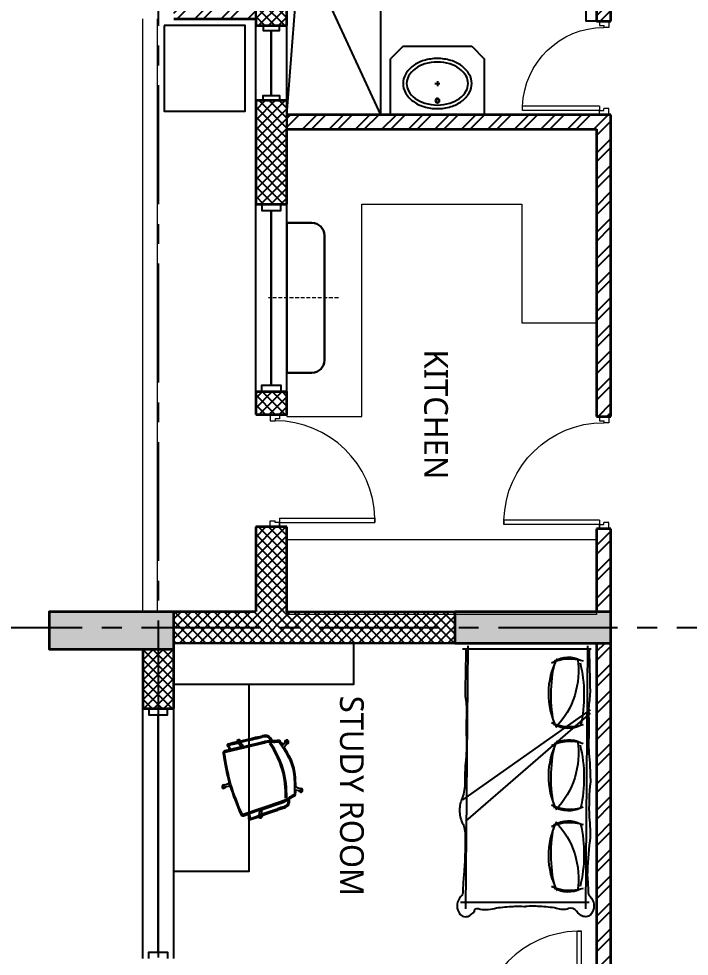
# Model space of a CAD drawing. Header units: millimetres. Extents: x -2409243 to -2334937, y -643723 to -441957.
# Drawn here: x -2360437 to -2355068, y -533815 to -526307 of the extents above; entities that cross this region are included whole.
import ezdxf

# ---------------------------------------------------------------- set-up
doc = ezdxf.new("R2010")
doc.units = ezdxf.units.MM
doc.header["$MEASUREMENT"] = 0
doc.linetypes.add('CENTER2', pattern=[28.575, 19.05, -3.175, 3.175, -3.175])
doc.linetypes.add('DASHED2', pattern=[0.375, 0.25, -0.125])
for name, color, linetype in [('A-Anno-Dims', 7, 'Continuous'), ('A-Anno-Grid Lines', 154, 'Continuous'), ('A-Sanitory', 181, 'Continuous'), ('A-Wall Patt', 8, 'Continuous'), ('A-Window', 4, 'Continuous'), ('S-Conc Patt', 9, 'Continuous'), ('TAGS', 7, 'Continuous')]:
    doc.layers.add(name, color=color, linetype=linetype)
for name, color, linetype, lineweight in [('A-Detail Lines', 8, 'Continuous', 25), ('A-Door', 4, 'Continuous', 9), ('A-Wall Ele', 3, 'Continuous', 20), ('A-Wall Sec', 1, 'Continuous', 30), ('HVAC Units', 60, 'Continuous', 30), ('I-Slabs', 245, 'Continuous', 9), ('S-Concrete', 40, 'Continuous', 30)]:
    doc.layers.add(name, color=color, linetype=linetype, lineweight=lineweight)
doc.layers.add('I-Furniture', color=7, linetype='Continuous', lineweight=25, true_color=0xd17000)
doc.layers.get('A-Anno-Dims').off()
doc.styles.get("Standard").update_dxf_attribs({"font": 'trebuc.ttf'})
pattern_1 = [(225, (-1525842.595, -758873.084), (39.7747564, -39.7747564), []), (315, (-1525842.595, -758873.084), (39.7747564, 39.7747564), [])]
pattern_2 = [(45, (-2483823.14, -549080.13), (-106.06602, 106.06602), []), (45, (-2483752.43, -549080.13), (-106.06602, 106.06602), [])]

# ---------------------------------------------------------------- blocks, each defined once
blk = doc.blocks.new('Cols Residences')
at = {"layer": 'S-Conc Patt'}
for points in [[(-271.6, -4479.3), (28.4, -4479.7), (28.4, -3479.7), (-271.6, -3479.3)], [(-221.6, -7979.3), (28.4, -7979.3), (28.4, -6729.3), (-221.6, -6729.3)]]:
    blk.add_hatch(color=256, dxfattribs=at).paths.add_polyline_path(points)
at = {"layer": 'S-Concrete', "lineweight": 35}
for points in [[(-271.6, -4479.3), (28.4, -4479.3), (28.4, -3479.7), (-271.6, -3479.3)], [(-221.6, -7979.3), (28.4, -7979.3), (28.4, -6729.3), (-221.6, -6729.3)]]:
    blk.add_lwpolyline(points, close=True, dxfattribs=at)
blk = doc.blocks.new('Grid Residences')
at = {"layer": 'A-Anno-Grid Lines', "linetype": 'CENTER2', "ltscale": 50}
for p, q in [((-96.6, 2923), (-96.6, -27704.4)), ((12818.2, -4354.3), (-37818, -4354.3))]:
    blk.add_line(p, q, dxfattribs=at)
blk = doc.blocks.new('ABL_Door_S - 750 x 2100-5-3 Second Floor Lvl')
at = {"layer": 'A-Door', "color": 5, "lineweight": 18}
for p, q in [((-375, 37.5), (-325, 37.5)), ((-375, -37.5), (-375, 37.5)), ((-325, 37.5), (-325, -2.5)), ((325, 37.5), (325, -2.5)), ((375, 37.5), (325, 37.5)), ((375, -37.5), (375, 37.5)), ((-375, -37.5), (-340, -37.5)), ((-340, -2.5), (-325, -2.5)), ((-340, -37.5), (-340, -2.5)), ((-340, -37.5), (-340, -652.3)), ((-305, -37.5), (-340, -37.5)), ((-305, -37.5), (-305, -652.3)), ((340, -2.5), (325, -2.5)), ((340, -37.5), (340, -2.5)), ((375, -37.5), (340, -37.5))]:
    blk.add_line(p, q, dxfattribs=at)
blk.add_lwpolyline([(-340, -652.3), (-305, -652.3)], dxfattribs=at)
at = {"layer": 'A-Door', "lineweight": 18}
blk.add_arc((-325, -2.5), 650, 271.76323, 0, dxfattribs=at)
blk = doc.blocks.new('ABL_Door_S - 900 x 2100-6-3 Second Floor Lvl')
at = {"layer": 'A-Door', "color": 5, "lineweight": 18}
for p, q in [((-450, 37.5), (-400, 37.5)), ((-450, -37.5), (-450, 37.5)), ((-400, 37.5), (-400, -2.5)), ((400, 37.5), (400, -2.5)), ((450, 37.5), (400, 37.5)), ((450, -37.5), (450, 37.5)), ((-450, -37.5), (-415, -37.5)), ((-380, -37.5), (-450, -37.5)), ((-415, -2.5), (-400, -2.5)), ((-415, -37.5), (-415, -2.5)), ((-415, -37.5), (-415, -802.4)), ((-380, -37.5), (-380, -802.4)), ((415, -2.5), (400, -2.5)), ((415, -37.5), (415, -2.5)), ((450, -37.5), (415, -37.5))]:
    blk.add_line(p, q, dxfattribs=at)
blk.add_lwpolyline([(-380, -802.4), (-415, -802.4)], dxfattribs=at)
at = {"layer": 'A-Door', "lineweight": 18}
blk.add_arc((-400, -2.5), 800, 271.43254, 0, dxfattribs=at)
at = {"layer": 'A-Door', "color": 5, "lineweight": 18}
blk.add_arc((-400, -2.5), 800, 268.92564, 271.07436, dxfattribs=at)
blk = doc.blocks.new('Win 2000 @ 300W')
at = {"layer": 'A-Window', "color": 2, "lineweight": 30}
blk.add_line((1950, -125), (50, -125), dxfattribs=at)
at = {"layer": 'A-Window'}
for points in [[(2000, 0), (0, 0)], [(0, -50), (50, -50), (50, -200), (0, -200)], [(2000, -50), (1950, -50), (1950, -200), (2000, -200)], [(2000, -250), (0, -250)]]:
    blk.add_lwpolyline(points, dxfattribs=at)
blk = doc.blocks.new('Kitchen Win 1500')
at = {"layer": 'A-Window', "color": 2, "lineweight": 30}
blk.add_line((-37322.5, -4779.3), (-38722.5, -4779.3), dxfattribs=at)
at = {"layer": 'A-Window'}
for points in [[(-37272.5, -4654.3), (-38772.5, -4654.3)], [(-38772.5, -4704.3), (-38722.5, -4704.3), (-38722.5, -4854.3), (-38772.5, -4854.3)], [(-37272.5, -4704.3), (-37322.5, -4704.3), (-37322.5, -4854.3), (-37272.5, -4854.3)], [(-37272.5, -4904.3), (-38772.5, -4904.3)]]:
    blk.add_lwpolyline(points, dxfattribs=at)
blk = doc.blocks.new('tOI WIN 230 WALL')
at = {"layer": 'A-Window', "color": 2, "lineweight": 30}
blk.add_line((-34120, -7402.2), (-34640, -7402.2), dxfattribs=at)
at = {"layer": 'A-Window'}
for points in [[(-34080, -7277.2), (-34680, -7277.2)], [(-34680, -7337.2), (-34640, -7337.2), (-34640, -7467.2), (-34680, -7467.2)], [(-34080, -7337.2), (-34120, -7337.2), (-34120, -7467.2), (-34080, -7467.2)], [(-34080, -7527.2), (-34680, -7527.2)]]:
    blk.add_lwpolyline(points, dxfattribs=at)
blk = doc.blocks.new('Normal Kitcehn Internal Arrangemnt')
at = {"layer": 'I-Slabs'}
for points in [[(-31665, -7557.2), (-31665, -8157.2), (-33365, -8157.2), (-33365, -9437.2), (-32415, -9437.2), (-32415, -10037.2), (-33965, -10037.2), (-33965, -7557.2), (-31665, -7557.2)], [(-30680, -7557.2), (-30680, -10037.2), (-30080, -10037.2), (-30080, -7557.2), (-30680, -7557.2)]]:
    blk.add_lwpolyline(points, dxfattribs=at)
blk = doc.blocks.new('Sink TOILET')
for points in [[(1123785.7, -93318, -0.12976), (1123805.1, -93244.7, -0.106426), (1123866.3, -93176, -0.084431), (1123952.1, -93133.3, -0.073534), (1124060.8, -93117.2, -0.073534), (1124169.5, -93133.3, -0.084431), (1124255.3, -93176, -0.106426), (1124316.5, -93244.7, -0.12976), (1124335.8, -93318, -0.12976), (1124316.5, -93391.3, -0.106426), (1124255.3, -93460, -0.084431), (1124169.5, -93502.7, -0.073534), (1124060.8, -93518.8, -0.073534), (1123952.1, -93502.7, -0.084431), (1123866.3, -93460, -0.106426), (1123805.1, -93391.3, -0.12976)], [(1123814.7, -93318, -0.12976), (1123830.3, -93259, -0.106426), (1123883.4, -93199.4, -0.084431), (1123960.5, -93161, -0.073534), (1124060.8, -93146.2, -0.073534), (1124161.1, -93161, -0.084431), (1124238.2, -93199.4, -0.106426), (1124291.3, -93259, -0.12976), (1124306.9, -93318, -0.12976), (1124291.3, -93377.1, -0.106426), (1124238.2, -93436.6, -0.084431), (1124161.1, -93475, -0.073534), (1124060.8, -93489.8, -0.073534), (1123960.5, -93475, -0.084431), (1123883.4, -93436.6, -0.106426), (1123830.3, -93377.1, -0.12976)]]:
    blk.add_lwpolyline(points, format="xyb", close=True)
for radius in [17.8, 12.2]:
    blk.add_circle((1124060.8, -93181.7), radius)
at = {"layer": 'A-Detail Lines'}
for points in [[(1124040.8, -93318), (1124080.8, -93318)], [(1124060.8, -93338), (1124060.8, -93298)]]:
    blk.add_lwpolyline(points, dxfattribs=at)
blk = doc.blocks.new('Bt 2')
at = {"layer": 'A-Detail Lines'}
for points in [[(-6764.3, -11157), (-6662.1, -12501.1)], [(-6637.3, -12505.6), (-6014.3, -11157)], [(-6764.3, -12657), (-6693.6, -12586.3)], [(-6608.9, -12559.1), (-6014.3, -12657)]]:
    blk.add_lwpolyline(points, dxfattribs=at)
at = {"layer": 'A-Sanitory', "ltscale": 0.5}
for p, q in [((-5834.3, -11707), (-5934.3, -11607)), ((-5284.3, -11707), (-5184.3, -11607))]:
    blk.add_line(p, q, dxfattribs=at)
at = {"layer": 'A-Sanitory'}
blk.add_line((-4254.3, -11907), (-4369.3, -11907), dxfattribs=at)
for points in [[(-6014.3, -12657), (-6014.3, -11157)], [(-4369.3, -12655.6), (-4369.3, -11907)]]:
    blk.add_lwpolyline(points, dxfattribs=at)
at = {"layer": 'A-Sanitory', "ltscale": 0.5}
for points in [[(-5934.3, -11157), (-5934.3, -11607)], [(-5184.3, -11607), (-5184.3, -11157)], [(-5834.3, -11707), (-5284.3, -11707)]]:
    blk.add_lwpolyline(points, dxfattribs=at)
at = {"layer": 'A-Sanitory'}
for points in [[(-4684.3, -12062), (-4391.8, -12092.2, -0.384412), (-4369.3, -12117.1), (-4369.3, -12397, -0.383904), (-4391.7, -12421.9, -0.001434), (-4683.1, -12451.9, -0.140641), (-4929.6, -12382.2, -0.259738), (-4999.3, -12257, -0.259738), (-4929.6, -12131.8, -0.139471)], [(-4594.3, -12192.1), (-4594.3, -12321.9, -0.422961), (-4697.3, -12421.8, -0.13189), (-4913.8, -12356.7, -0.259738), (-4969.3, -12257, -0.259738), (-4913.8, -12157.3, -0.13189), (-4697.3, -12092.2, -0.422961)]]:
    blk.add_lwpolyline(points, format="xyb", close=True, dxfattribs=at)
blk.add_circle((-6658.3, -12551), 50, dxfattribs=at)
at = {"layer": 'A-Sanitory', "ltscale": 0.5}
blk.add_blockref('Sink TOILET', (-1129620.1, 81910.2), dxfattribs=at)
blk = doc.blocks.new('Int. Un Split')
at = {"layer": 'HVAC Units'}
for p, q in [((-200, 600), (0, 600)), ((0, 600), (0, -600)), ((-300, -500), (-300, 500)), ((0, -600), (-200, -600))]:
    blk.add_line(p, q, dxfattribs=at)
at = {"layer": 'HVAC Units', "color": 8, "linetype": 'DASHED2', "lineweight": 5, "ltscale": 120}
blk.add_line((-411.9, 0), (148.5, 0), dxfattribs=at)
at = {"layer": 'HVAC Units'}
for centre, start, end in [((-200, 500), 90, 180), ((-200, -500), 180, 270)]:
    blk.add_arc(centre, 100, start, end, dxfattribs=at)
blk = doc.blocks.new('A$C3F9156EF')
at = {"layer": 'I-Furniture', "linetype": 'ByBlock'}
for p, q in [((-479.3, 0), (-495.9, 2105.2)), ((479.4, 0), (462.8, 2105.2)), ((-16.5, 2055.9), (-537.9, 2055.9)), ((493.7, 2055.9), (-16.5, 2055.9)), ((501.8, 537.7), (-498.2, 1402.9)), ((501.8, 510.6), (-521.4, 1233)), ((510.2, 27), (-521.4, 27))]:
    blk.add_line(p, q, dxfattribs=at)
for points in [[(-494.7, 27, -0.005203), (-494.2, 88.2, -0.00267), (-499, 316.8, -0.058958), (-492.4, 453.8, 0.038458), (-489.8, 577.5, -0.025508), (-489.8, 731.7, 0.039412), (-497.5, 937.7, -0.016498), (-503.2, 1087.7, 0.095063), (-523, 1220.1, -0.129887), (-543.7, 1316, -0.123513), (-522.4, 1416, 0.132991), (-499, 1522.8, 0.025093), (-510.9, 1838.2, -0.026504), (-517.7, 1966.8, 0.211134), (-534.6, 2007.8, -0.329446), (-551.6, 2132.6, -0.37589), (-477.3, 2165.9, -0.123892), (-424, 2124.5, 0.658136), (-396.5, 2104.1, -0.141351), (-265.7, 2101.6, 0.036442), (-130.7, 2086.6, 0.030598), (-16.5, 2086.7)], [(494.7, 27, 0.005203), (494.2, 88.2, 0.00267), (499, 316.8, 0.058958), (492.4, 453.8, -0.038458), (489.8, 577.5, 0.025508), (489.8, 731.7, -0.039412), (497.5, 937.7, 0.016498), (503.2, 1087.7, -0.037552), (493.7, 1372.5, 0.045167), (499, 1561.2, -0.028501), (477.9, 1838.2, 0.026504), (484.6, 1966.8, -0.211134), (501.5, 2007.8, 0.329446), (518.5, 2132.6, 0.37589), (444.2, 2165.9, 0.123892), (390.9, 2124.5, -0.342539), (328.4, 2104.1, 0.192958), (232.6, 2101.6, -0.036442), (97.7, 2086.6, -0.030598), (-16.5, 2086.7)]]:
    blk.add_lwpolyline(points, format="xyb", dxfattribs=at)
for centre, radius, start, end in [((772.7, 1680.3), 603.3, 152.13934, 206.76432), ((337.5, 1626.2), 333.4, 71.26446, 115.93249), ((-251.8, 1863.8), 659.9, 316.4, 8.58553), ((337.5, 1746.3), 333.4, 244.06751, 288.73554), ((772.7, 1042.2), 603.3, 153.23568, 207.86066), ((337.5, 976.3), 333.4, 71.26446, 115.93249), ((-251.8, 858.8), 659.9, 351.41447, 43.6), ((337.5, 1096.4), 333.4, 244.06751, 288.73554), ((772.7, 381.5), 603.3, 153.23568, 207.86066), ((337.5, 315.6), 333.4, 71.26446, 115.93249), ((-251.8, 198.1), 659.9, 351.41447, 43.6), ((337.5, 435.6), 333.4, 244.06751, 288.73554)]:
    blk.add_arc(centre, radius, start, end, dxfattribs=at)
at = {"layer": 'I-Furniture', "color": 0, "linetype": 'ByBlock'}
for centre, radius, start, end in [((326.8, 1752.9), 218.6, 63.51256, 120.27055), ((1284.7, 1667.9), 1096.3, 166.29127, 192.85731), ((-644.5, 1667.9), 1096.3, 347.14269, 13.70873), ((326.8, 1619.6), 218.6, 239.72945, 296.48744), ((1284.7, 1054.6), 1096.3, 167.14269, 193.70873), ((326.8, 1102.9), 218.6, 63.51256, 120.27055), ((-644.5, 1054.6), 1096.3, 346.29127, 12.85731), ((326.8, 969.7), 218.6, 239.72945, 296.48744), ((1284.7, 393.9), 1096.3, 167.14269, 193.70873), ((326.8, 442.2), 218.6, 63.51256, 120.27055), ((-644.5, 393.9), 1096.3, 346.29127, 12.85731), ((326.8, 309), 218.6, 239.72945, 296.48744)]:
    blk.add_arc(centre, radius, start, end, dxfattribs=at)
blk = doc.blocks.new('executive study table')
at = {"layer": 'I-Furniture'}
for p, q in [((-171.4, 533), (-152.1, 533.9)), ((-154.8, 570.5), (-132.8, 571.8)), ((-140.1, 567.4), (-138.6, 571.4)), ((-171.4, 7.1), (-152.1, 6.3)), ((-154.8, -30.4), (-132.8, -31.6)), ((-140.1, -27.3), (-138.6, -31.3))]:
    blk.add_line(p, q, dxfattribs=at)
for points in [[(-509.3, 270.1, -0.04406), (-503.5, 336.3, -0.026544), (-479.9, 437.2), (-506.4, 458, -3.638528), (-496.2, 469.6), (-474.1, 456.5, -0.010397), (-461.2, 495, -0.318214), (-451.9, 501.6, 0.043075), (-444.2, 502.2, 0.035302), (-412, 510, 0.013054), (-402.6, 513.2, -0.140274), (-393.2, 546.3, -0.187796), (-364.5, 567.7, -0.087841), (-327.1, 571.3, 0.059908), (-290.6, 572.8, -0.051364), (-253.8, 574.9), (-195.8, 578.2), (-157.3, 580.4, -1), (-129.2, 582), (-94.6, 584), (-77.1, 585, -0.040528), (-60.7, 584.6, 0.019703), (-50, 583.9, -0.367951), (-46, 580.2, -0.076399), (-46.1, 573.9, -0.223629), (-47.9, 571.3, -0.09063), (-48.4, 571.1, 0.435593), (-48.6, 570.8), (-49.6, 566.3, 0.041397), (-51.7, 551.8, 0.005779), (-52.3, 541.9, 0.01447), (-52.3, 538.4), (-15.2, 540.1, -0.416429), (3.3, 523.6, -0.025896), (23.2, 279.6), (60, 277.5, -3.543521), (59.1, 262.1), (23.2, 261.7, -0.026019), (3.3, 16.5, -0.416429), (-15.2, 0), (-52.3, 1.7, 0.01447), (-52.3, -1.7, 0.005779), (-51.7, -11.7, 0.041397), (-49.6, -26.2), (-48.6, -30.7, 0.435593), (-48.4, -31, -0.09063), (-47.9, -31.2, -0.223629), (-46.1, -33.7, -0.076399), (-46, -40.1, -0.367951), (-50, -43.7, 0.019703), (-60.7, -44.4, -0.040528), (-77.1, -44.8), (-94.6, -43.8), (-129.2, -41.8, -1), (-157.3, -40.2), (-195.8, -38), (-253.8, -34.7, -0.051364), (-290.6, -32.6, 0.059908), (-327.1, -31.2, -0.087841), (-364.5, -27.6, -0.187796), (-393.2, -6.1, -0.140274), (-402.6, 26.9, 0.013054), (-412, 30.2, 0.035302), (-444.2, 37.9, 0.043075), (-451.9, 38.6, -0.318214), (-461.2, 45.1, -0.010397), (-474.1, 83.6), (-496.2, 70.5, -3.638528), (-506.4, 82.2), (-479.9, 102.9, -0.026544), (-503.5, 203.8, -0.04406)], [(-499.3, 270.1, 0.04406), (-493.6, 205.6, 0.042095), (-451.8, 48.6, -0.042637), (-442.5, 47.8, -0.035302), (-409, 39.7, -0.026112), (-389.4, 32.4, 0.070764), (-375.2, 28.4), (-352.1, 25.4, 0.002232), (-338.2, 24.7), (-14.7, 10, 0.431435), (-6.7, 17.3, 0.026929), (13.4, 270.1, 0.026929), (-6.7, 522.8, 0.431435), (-14.7, 530.1), (-338.2, 515.4, 0.002232), (-352.1, 514.7), (-375.2, 511.7, 0.070764), (-389.4, 507.8, -0.026112), (-409, 500.4, -0.035302), (-442.5, 492.3, -0.042637), (-451.8, 491.6, 0.042095), (-493.6, 334.6, 0.04406)], [(-154.8, 570.5), (-171.4, 533), (-338.7, 525.4, 0.002292), (-353, 524.7), (-376.5, 521.6, 0.066419), (-392.5, 517.3, -0.120179), (-384.7, 541, -0.187796), (-361.8, 558.1, -0.087841), (-327.9, 561.3, 0.059908), (-289, 562.9, -0.052112), (-253.7, 564.9), (-195.2, 568.2)], [(-152.1, 533.9), (-62.3, 538, -0.01546), (-62.3, 542.3, -0.005779), (-61.7, 552.4, -0.041397), (-59.4, 568.6), (-58.4, 572.5, -0.044554), (-58, 574.3, -0.006403), (-61.7, 574.6, 0.040528), (-76.6, 575), (-94, 574), (-132.8, 571.8, -0.154174), (-140.1, 567.4)], [(-154.8, -30.4), (-171.4, 7.1), (-338.7, 14.7, -0.002292), (-353, 15.5), (-376.5, 18.5, -0.066419), (-392.5, 22.8, 0.120179), (-384.7, -0.8, 0.187796), (-361.8, -17.9, 0.087841), (-327.9, -21.2, -0.059908), (-289, -22.8, 0.052112), (-253.7, -24.7), (-195.2, -28.1)], [(-152.1, 6.3), (-62.3, 2.2, 0.01546), (-62.3, -2.1, 0.005779), (-61.7, -12.3, 0.041397), (-59.4, -28.5), (-58.4, -32.4, 0.044554), (-58, -34.1, 0.006403), (-61.7, -34.5, -0.040528), (-76.6, -34.8), (-94, -33.8), (-132.8, -31.6, 0.154174), (-140.1, -27.3)]]:
    blk.add_lwpolyline(points, format="xyb", close=True, dxfattribs=at)
for points in [[(-157.3, 580.4), (-129.2, 582)], [(-157.3, -40.2), (-129.2, -41.8)]]:
    blk.add_lwpolyline(points, dxfattribs=at)
for points in [[(-496.2, 469.6), (-505.3, 475, 0.915293), (-513.5, 463.6), (-506.4, 458)], [(-385.5, 38.8, -0.074007), (-424.7, 270.1, -0.074007), (-385.5, 501.3)], [(-375.9, 41.9, -0.073942), (-414.7, 270.1, -0.073942), (-375.9, 498.2)], [(23.4, 270.1, -0.000012), (23.4, 270, -0.000012)], [(60, 277.5), (69.1, 277, -0.745022), (68.1, 262.2), (59.1, 262.1)], [(-496.2, 70.5), (-505.3, 65.1, -0.915293), (-513.5, 76.6), (-506.4, 82.2)]]:
    blk.add_lwpolyline(points, format="xyb", dxfattribs=at)
at = {"layer": 'I-Furniture', "elevation": -950}
blk.add_lwpolyline([(23.6, 261.7, 0.001894), (23.2, 279.6, 0.000296)], format="xyb", dxfattribs=at)

msp = doc.modelspace()

# ---------------------------------------------------------------- hatches: boundary and pattern name
at = {"layer": 'A-Wall Patt'}
h = msp.add_hatch(dxfattribs=at)
h.set_pattern_fill('ANSI32', color=256, scale=400, style=0)
h.set_pattern_definition(pattern_2)
h.paths.add_polyline_path([(-2357489.9, -525577.2), (-2357489.9, -525462.2), (-2359193.9, -525462.2), (-2359193.9, -525577.2), (-2358404.9, -525577.2), (-2358404.9, -526192.2), (-2358289.9, -526192.2), (-2358289.9, -525577.2)])
h.paths.add_polyline_path([(-2356739.9, -525462.2), (-2356739.9, -525577.2), (-2355809.9, -525577.2), (-2355809.9, -526327.2), (-2355694.9, -526327.2), (-2355694.9, -525387.2), (-2355924.9, -525387.2), (-2355924.9, -525462.2)])
h = msp.add_hatch(dxfattribs=at)
h.set_pattern_fill('ANSI32', color=256, scale=400, style=0)
h.set_pattern_definition([(45, (-1525842.6, -758873.08), (-106.066017, 106.066017), []), (45, (-1525771.88, -758873.08), (-106.066017, 106.066017), [])])
h.paths.add_polyline_path([(-2358539.9, -526307.2), (-2358539.9, -526192.2), (-2359194.9, -526192.2), (-2359194.9, -526307.2)])
h = msp.add_hatch(dxfattribs=at)
h.set_pattern_fill('ANSI37', color=256, scale=450, angle=180, style=0)
h.set_pattern_definition([(225, (-2358411.786, -526257.624), (39.775, -39.775), []), (315, (-2358411.786, -526257.624), (39.775, 39.775), [])])
h.paths.add_polyline_path([(-2358539.9, -526362.2), (-2358289.9, -526362.2), (-2358289.9, -526192.2), (-2358539.9, -526192.2)])
h = msp.add_hatch(dxfattribs=at)
h.set_pattern_fill('ANSI37', color=256, scale=450, angle=180, style=0)
h.set_pattern_definition(pattern_1)
h.paths.add_polyline_path([(-2358289.9, -527792.2), (-2358289.9, -526962.2), (-2358539.9, -526962.2), (-2358539.9, -527792.2)])
h = msp.add_hatch(dxfattribs=at)
h.set_pattern_fill('ANSI32', color=256, scale=400, style=0)
h.set_pattern_definition([(45, (-2358389.2, -527204.28), (-106.066, 106.066), []), (45, (-2358318.49, -527204.28), (-106.066, 106.066), [])])
h.paths.add_polyline_path([(-2358287.9, -527077.2), (-2358287.9, -527192.2), (-2355809.9, -527192.2), (-2355809.9, -529492.2), (-2355694.9, -529492.2), (-2355694.9, -527077.2)])
h = msp.add_hatch(dxfattribs=at)
h.set_pattern_fill('ANSI37', color=256, scale=450, angle=180, style=0)
h.set_pattern_definition(pattern_1)
h.paths.add_polyline_path([(-2358289.9, -529292.2), (-2358539.9, -529292.2), (-2358539.9, -529477.2), (-2358289.9, -529477.2)])
h = msp.add_hatch(dxfattribs=at)
h.set_pattern_fill('ANSI37', color=256, scale=450, angle=180, style=0)
h.set_pattern_definition(pattern_1)
h.paths.add_polyline_path([(-2358289.9, -531307.2), (-2356944.9, -531307.2), (-2356944.9, -531057.2), (-2358289.9, -531057.2), (-2358289.9, -530377.2), (-2358539.9, -530377.2), (-2358539.9, -531055.2), (-2359194.5, -531057.2), (-2359194.9, -531307.2)])
h = msp.add_hatch(dxfattribs=at)
h.set_pattern_fill('ANSI32', color=256, scale=400, style=0)
h.set_pattern_definition(pattern_2)
h.paths.add_polyline_path([(-2355809.9, -530392.2), (-2355809.9, -531042.2), (-2355694.9, -531042.2), (-2355694.9, -530392.2)], flags=0)
h = msp.add_hatch(dxfattribs=at)
h.set_pattern_fill('ANSI37', color=256, scale=450, angle=180, style=0)
h.set_pattern_definition(pattern_1)
h.paths.add_polyline_path([(-2359194.9, -531357.2), (-2359444.9, -531357.2), (-2359444.9, -531832.2), (-2359194.9, -531832.2)])
h = msp.add_hatch(dxfattribs=at)
h.set_pattern_fill('ANSI32', color=256, scale=400, style=0)
h.set_pattern_definition(pattern_2)
h.paths.add_polyline_path([(-2355694.9, -531307.2), (-2355809.9, -531307.2), (-2355809.9, -534472.2), (-2355694.9, -534472.2)])

# ---------------------------------------------------------------- linework, layer by layer
at = {"layer": 'A-Wall Ele'}
for p, q in [((-2359444.9, -531057.2), (-2359444.9, -526307.2)), ((-2359329.9, -526307.2), (-2359329.9, -531057.2))]:
    msp.add_line(p, q, dxfattribs=at)
at = {"layer": 'A-Wall Sec', "lineweight": 35}
for p, q in [((-2355694.9, -526327.2), (-2355694.9, -525387.2)), ((-2355809.9, -525577.2), (-2355809.9, -526327.2)), ((-2358289.9, -526362.2), (-2358289.9, -526192.2)), ((-2359194.9, -526307.2), (-2358539.9, -526307.2)), ((-2358539.9, -526307.2), (-2358539.9, -526362.2)), ((-2355809.9, -526327.2), (-2355694.9, -526327.2)), ((-2358539.9, -526362.2), (-2358289.9, -526362.2)), ((-2358539.9, -526962.2), (-2358539.9, -527792.2)), ((-2358289.9, -526962.2), (-2358539.9, -526962.2)), ((-2355694.9, -527077.2), (-2358289.9, -527077.2)), ((-2355694.9, -529492.2), (-2355694.9, -527077.2)), ((-2358289.9, -527792.2), (-2358289.9, -527192.2)), ((-2358289.9, -527192.2), (-2355809.9, -527192.2)), ((-2355809.9, -527192.2), (-2355809.9, -529492.2)), ((-2358539.9, -527792.2), (-2358289.9, -527792.2)), ((-2358539.9, -529292.2), (-2358539.9, -529477.2)), ((-2358539.9, -529292.2), (-2358289.9, -529292.2)), ((-2358289.9, -529477.2), (-2358289.9, -529292.2)), ((-2358539.9, -529477.2), (-2358289.9, -529477.2)), ((-2355809.9, -529492.2), (-2355694.9, -529492.2)), ((-2358539.9, -530377.2), (-2358539.9, -531055.2)), ((-2358289.9, -530377.2), (-2358539.9, -530377.2)), ((-2358289.9, -531057.2), (-2358289.9, -530377.2)), ((-2355809.9, -530392.2), (-2355809.9, -531057.2)), ((-2355694.9, -530392.2), (-2355809.9, -530392.2)), ((-2355694.9, -531057.2), (-2355694.9, -530392.2)), ((-2358539.9, -531057.2), (-2359194.5, -531057.2)), ((-2359444.9, -531357.2), (-2359444.9, -531832.2)), ((-2359194.9, -531832.2), (-2359194.9, -531357.2)), ((-2355809.9, -531307.2), (-2355809.9, -534357.2)), ((-2355694.9, -534472.2), (-2355694.9, -531307.2)), ((-2359444.9, -531832.2), (-2359194.9, -531832.2))]:
    msp.add_line(p, q, dxfattribs=at)
at = {"layer": 'A-Wall Sec'}
for p, q in [((-2358539.9, -526307.2), (-2358539.9, -526192.2)), ((-2358289.9, -527192.2), (-2358289.9, -526962.2)), ((-2356944.9, -531057.2), (-2358289.9, -531057.2)), ((-2356944.9, -531307.2), (-2359194.8, -531307.2))]:
    msp.add_line(p, q, dxfattribs=at)
at = {"layer": 'I-Furniture'}
msp.add_lwpolyline([(-2359272, -526361.8), (-2359272, -527047.6), (-2358624.3, -527047.6), (-2358624.3, -526361.8)], close=True, dxfattribs=at)
for points in [[(-2359194.5, -531637.2), (-2357754.3, -531637.2), (-2357754.2, -531307.2)], [(-2358594.5, -531637.2), (-2358594.5, -533137.2), (-2359194.9, -533137.2)]]:
    msp.add_lwpolyline(points, dxfattribs=at)

# ---------------------------------------------------------------- block references
at = {"layer": 'A-Anno-Dims', "xscale": -1, "rotation": 90}
for name, p in [('tOI WIN 230 WALL', (-2365817.1, -561042.2)), ('Kitchen Win 1500', (-2363194.2, -566564.7))]:
    msp.add_blockref(name, p, dxfattribs=at)
at = {"layer": 'A-Anno-Grid Lines', "rotation": 90}
msp.add_blockref('Grid Residences', (-2363674.2, -531085.6), dxfattribs=at)
at = {"layer": 'A-Anno-Grid Lines', "xscale": -1, "rotation": 90}
msp.add_blockref('Win 2000 @ 300W', (-2359444.9, -531832.2), dxfattribs=at)
at = {"layer": 'A-Detail Lines', "xscale": -1, "rotation": 180}
msp.add_blockref('Bt 2', (-2351525.6, -538234.2), dxfattribs=at)
at = {"layer": 'A-Door', "xscale": -1, "rotation": 270}
for name, p in [('ABL_Door_S - 750 x 2100-5-3 Second Floor Lvl', (-2355749.9, -526702.2)), ('ABL_Door_S - 900 x 2100-6-3 Second Floor Lvl', (-2355749.9, -529942.2))]:
    msp.add_blockref(name, p, dxfattribs=at)
at = {"layer": 'A-Door'}
for p, rotation in [((-2358387.4, -529927.2), 90), ((-2356345.3, -534417.2), 180)]:
    msp.add_blockref('ABL_Door_S - 900 x 2100-6-3 Second Floor Lvl', p, dxfattribs=dict(at, rotation=rotation))
at = {"layer": 'HVAC Units', "xscale": -1}
msp.add_blockref('Int. Un Split', (-2358289.9, -528542.2), dxfattribs=at)
at = {"layer": 'I-Furniture', "xscale": -1}
for name, p, rotation in [('A$C3F9156EF', (-2356362.9, -531330.1, -450), 180), ('executive study table', (-2358651.1, -532694.3, -500), 16.20229613005542)]:
    msp.add_blockref(name, p, dxfattribs=dict(at, rotation=rotation))
at = {"layer": 'I-Slabs', "xscale": -1, "rotation": 90}
msp.add_blockref('Normal Kitcehn Internal Arrangemnt', (-2365847.1, -561157.2), dxfattribs=at)
at = {"layer": 'S-Concrete', "rotation": 90}
msp.add_blockref('Cols Residences', (-2363674.2, -531085.6), dxfattribs=at)

# ---------------------------------------------------------------- texts
at = {"layer": 'TAGS'}
for s, p in [('KITCHEN', (-2357190.5, -528956)), ('STUDY ROOM', (-2357864.3, -531729.4))]:
    msp.add_text(s, height=189.95, rotation=270, dxfattribs=at).set_placement(p)

doc.saveas('drawing.dxf')
